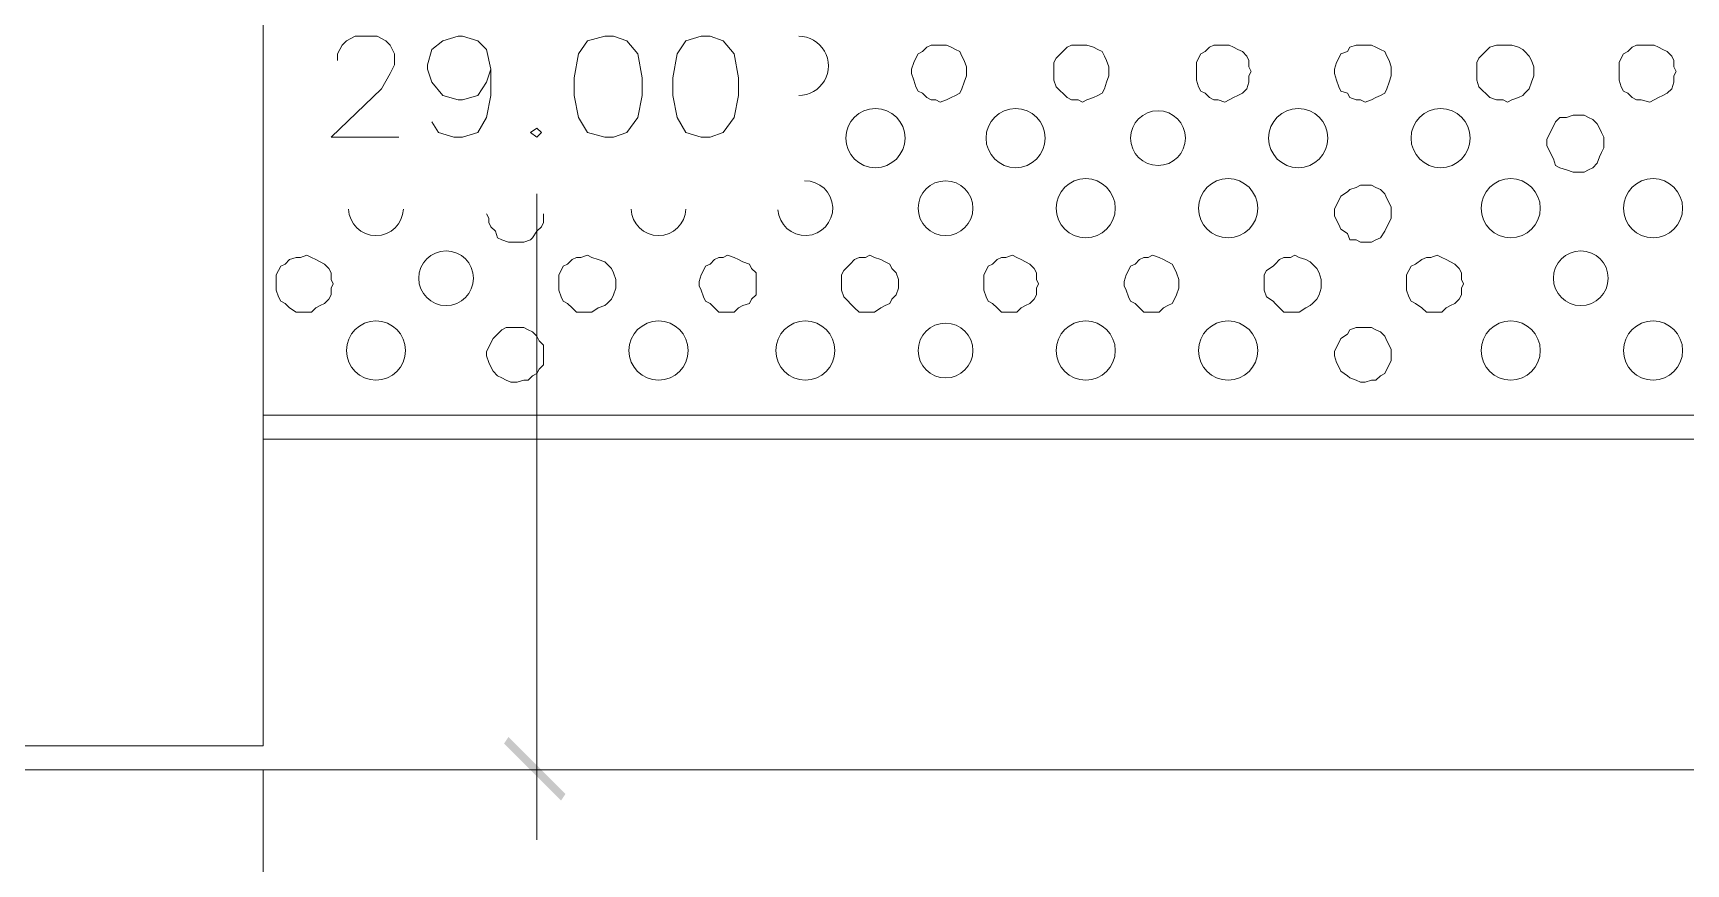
# Model space of a CAD drawing. Header units: inches. Extents: x 0.13 to 4.47, y 0.19 to 3.07.
# Drawn here: x 3.226 to 3.5764, y 2.1242 to 2.3004 of the extents above; entities that cross this region are included whole.
import ezdxf

# ---------------------------------------------------------------- set-up
doc = ezdxf.new("R2010")
doc.units = ezdxf.units.IN
doc.header["$MEASUREMENT"] = 0
doc.layers.add('PDF_PDF5_PDF12_PDF11_0', color=7, linetype='Continuous')
doc.layers.add('PDF_PDF5_PDF12_PDF11_PROYECCION 2', color=7, linetype='Continuous')

msp = doc.modelspace()

# ---------------------------------------------------------------- linework, layer by layer
at = {"layer": 'PDF_PDF5_PDF12_PDF11_0', "lineweight": 5}
for points in [[(2.900952000000002, 2.648008800000001), (2.900952000000002, 2.149243200000001), (3.274794000000002, 2.149243200000001), (3.274794000000002, 2.648008800000001)], [(3.332844000000002, 2.129274000000001), (3.332844000000002, 2.266272000000001)], [(2.895843600000001, 2.144134800000001), (4.043376000000002, 2.144134800000001)], [(3.274794000000002, 2.019211200000001), (3.274794000000002, 2.119057200000001), (3.274794000000002, 2.144134800000001)], [(3.307302000000002, 2.144134800000001), (3.342132000000002, 2.144134800000001)]]:
    msp.add_lwpolyline(points, dxfattribs=at)
at = {"layer": 'PDF_PDF5_PDF12_PDF11_0', "lineweight": 13}
for points in [[(3.290583600000001, 2.294600400000001), (3.290583600000001, 2.295993600000001), (3.291512400000002, 2.297851200000001), (3.292441200000002, 2.298780000000001), (3.294298800000002, 2.299708800000001), (3.298942800000002, 2.299708800000001), (3.300800400000002, 2.298780000000001), (3.301729200000002, 2.297851200000001), (3.302658000000002, 2.295993600000001), (3.302658000000002, 2.293671600000001), (3.301729200000002, 2.291814000000001), (3.299871600000002, 2.288563200000001), (3.289190400000002, 2.278346400000001), (3.303586800000002, 2.278346400000001)], [(3.323091600000002, 2.292742800000001), (3.322162800000002, 2.289956400000001), (3.320305200000002, 2.287170000000001), (3.317054400000002, 2.286241200000001), (3.316125600000002, 2.286241200000001), (3.312874800000002, 2.287170000000001), (3.310552800000002, 2.289956400000001), (3.309624000000002, 2.292742800000001), (3.309624000000002, 2.293671600000001), (3.310552800000002, 2.296922400000001), (3.312874800000002, 2.298780000000001), (3.316125600000002, 2.299708800000001), (3.317054400000002, 2.299708800000001), (3.320305200000002, 2.298780000000001), (3.322162800000002, 2.296922400000001), (3.323091600000002, 2.292742800000001), (3.323091600000002, 2.287170000000001), (3.322162800000002, 2.282526000000001), (3.320305200000002, 2.279275200000001), (3.317054400000002, 2.278346400000001), (3.315196800000002, 2.278346400000001), (3.311946000000002, 2.279275200000001), (3.310552800000002, 2.281597200000001)]]:
    msp.add_lwpolyline(points, dxfattribs=at)
for points in [[(3.347240400000002, 2.299708800000001), (3.343525200000002, 2.298780000000001), (3.341667600000002, 2.295993600000001), (3.340738800000002, 2.290885200000001), (3.340738800000002, 2.287170000000001), (3.341667600000002, 2.282526000000001), (3.343525200000002, 2.279275200000001), (3.347240400000002, 2.278346400000001), (3.349098000000002, 2.278346400000001), (3.351884400000002, 2.279275200000001), (3.354206400000002, 2.282526000000001), (3.355135200000002, 2.287170000000001), (3.355135200000002, 2.290885200000001), (3.354206400000002, 2.295993600000001), (3.351884400000002, 2.298780000000001), (3.349098000000002, 2.299708800000001)], [(3.367674000000002, 2.299708800000001), (3.364423200000002, 2.298780000000001), (3.362565600000002, 2.295993600000001), (3.361636800000002, 2.290885200000001), (3.361636800000002, 2.287170000000001), (3.362565600000002, 2.282526000000001), (3.364423200000002, 2.279275200000001), (3.367674000000002, 2.278346400000001), (3.369531600000002, 2.278346400000001), (3.372318000000002, 2.279275200000001), (3.374640000000002, 2.282526000000001), (3.375568800000002, 2.287170000000001), (3.375568800000002, 2.290885200000001), (3.374640000000002, 2.295993600000001), (3.372318000000002, 2.298780000000001), (3.369531600000002, 2.299708800000001)], [(3.332844000000002, 2.280204000000001), (3.331450800000002, 2.279275200000001), (3.332844000000002, 2.278346400000001), (3.333772800000002, 2.279275200000001)]]:
    msp.add_lwpolyline(points, close=True, dxfattribs=at)
at = {"layer": 'PDF_PDF5_PDF12_PDF11_0', "transparency": 33554559}
for points in [[(3.326806800000002, 2.151100800000001), (3.325878000000002, 2.149707600000001), (3.338881200000002, 2.139026400000001)], [(3.325878000000002, 2.149707600000001), (3.338881200000002, 2.139026400000001), (3.337952400000002, 2.137633200000001)]]:
    msp.add_solid(points, dxfattribs=at)
at = {"layer": 'PDF_PDF5_PDF12_PDF11_PROYECCION 2', "lineweight": 5}
for points in [[(3.423866400000002, 2.292278400000001), (3.423866400000002, 2.293207200000001), (3.423402000000002, 2.294600400000001), (3.422937600000002, 2.295529200000001), (3.422473200000002, 2.296458000000001), (3.421544400000002, 2.296922400000001), (3.420615600000002, 2.297386800000001), (3.419686800000002, 2.297851200000001), (3.418293600000002, 2.297851200000001), (3.417364800000002, 2.297851200000001), (3.416436000000002, 2.297851200000001), (3.415507200000002, 2.297386800000001), (3.414578400000002, 2.296458000000001), (3.413649600000002, 2.295993600000001), (3.413185200000002, 2.295064800000001), (3.412720800000002, 2.294136000000001), (3.412256400000002, 2.292742800000001), (3.412256400000002, 2.291814000000001), (3.412720800000002, 2.290420800000001), (3.413185200000002, 2.289027600000001), (3.413649600000002, 2.288098800000001), (3.414578400000002, 2.287634400000001), (3.415507200000002, 2.286705600000001), (3.416436000000002, 2.286241200000001), (3.417364800000002, 2.286241200000001), (3.418293600000002, 2.285776800000001), (3.419686800000002, 2.286241200000001), (3.420615600000002, 2.286705600000001), (3.421544400000002, 2.287170000000001), (3.422473200000002, 2.287634400000001), (3.422937600000002, 2.288563200000001), (3.423402000000002, 2.289956400000001), (3.423866400000002, 2.291349600000001)], [(3.454052400000002, 2.292278400000001), (3.454052400000002, 2.293207200000001), (3.453588000000002, 2.294600400000001), (3.453123600000002, 2.295529200000001), (3.452659200000002, 2.296458000000001), (3.451730400000002, 2.296922400000001), (3.450801600000002, 2.297386800000001), (3.449408400000002, 2.297851200000001), (3.448479600000002, 2.297851200000001), (3.447550800000002, 2.297851200000001), (3.446157600000002, 2.297851200000001), (3.445228800000002, 2.297386800000001), (3.444300000000002, 2.296458000000001), (3.443835600000002, 2.295993600000001), (3.442906800000002, 2.295064800000001), (3.442442400000002, 2.294136000000001), (3.442442400000002, 2.292742800000001), (3.442442400000002, 2.291814000000001), (3.442442400000002, 2.290420800000001), (3.442906800000002, 2.289027600000001), (3.443835600000002, 2.288098800000001), (3.444300000000002, 2.287634400000001), (3.445228800000002, 2.286705600000001), (3.446157600000002, 2.286241200000001), (3.447550800000002, 2.286241200000001), (3.448479600000002, 2.285776800000001), (3.449408400000002, 2.286241200000001), (3.450801600000002, 2.286705600000001), (3.451730400000002, 2.287170000000001), (3.452659200000002, 2.287634400000001), (3.453123600000002, 2.288563200000001), (3.453588000000002, 2.289956400000001), (3.454052400000002, 2.291349600000001)], [(3.454052400000002, 2.292278400000001), (3.454052400000002, 2.293207200000001), (3.453588000000002, 2.294600400000001), (3.453123600000002, 2.295529200000001), (3.452659200000002, 2.296458000000001), (3.451730400000002, 2.296922400000001), (3.450801600000002, 2.297386800000001), (3.449408400000002, 2.297851200000001), (3.448479600000002, 2.297851200000001), (3.447550800000002, 2.297851200000001), (3.446157600000002, 2.297851200000001), (3.445228800000002, 2.297386800000001), (3.444300000000002, 2.296458000000001), (3.443835600000002, 2.295993600000001), (3.442906800000002, 2.295064800000001), (3.442442400000002, 2.294136000000001), (3.442442400000002, 2.292742800000001), (3.442442400000002, 2.291814000000001), (3.442442400000002, 2.290420800000001), (3.442906800000002, 2.289027600000001), (3.443835600000002, 2.288098800000001), (3.444300000000002, 2.287634400000001), (3.445228800000002, 2.286705600000001), (3.446157600000002, 2.286241200000001), (3.447550800000002, 2.286241200000001), (3.448479600000002, 2.285776800000001), (3.449408400000002, 2.286241200000001), (3.450801600000002, 2.286705600000001), (3.451730400000002, 2.287170000000001), (3.452659200000002, 2.287634400000001), (3.453123600000002, 2.288563200000001), (3.453588000000002, 2.289956400000001), (3.454052400000002, 2.291349600000001)], [(3.484238400000002, 2.292278400000001), (3.483774000000002, 2.293207200000001), (3.483774000000002, 2.294600400000001), (3.483309600000002, 2.295529200000001), (3.482380800000002, 2.296458000000001), (3.481452000000002, 2.296922400000001), (3.480523200000002, 2.297386800000001), (3.479594400000002, 2.297851200000001), (3.478665600000002, 2.297851200000001), (3.477272400000002, 2.297851200000001), (3.476343600000002, 2.297851200000001), (3.475414800000002, 2.297386800000001), (3.474486000000002, 2.296458000000001), (3.473557200000002, 2.295993600000001), (3.473092800000002, 2.295064800000001), (3.472628400000002, 2.294136000000001), (3.472628400000002, 2.292742800000001), (3.472628400000002, 2.291814000000001), (3.472628400000002, 2.290420800000001), (3.473092800000002, 2.289027600000001), (3.473557200000002, 2.288098800000001), (3.474486000000002, 2.287634400000001), (3.475414800000002, 2.286705600000001), (3.476343600000002, 2.286241200000001), (3.477272400000002, 2.286241200000001), (3.478665600000002, 2.285776800000001), (3.479594400000002, 2.286241200000001), (3.480523200000002, 2.286705600000001), (3.481452000000002, 2.287170000000001), (3.482380800000002, 2.287634400000001), (3.483309600000002, 2.288563200000001), (3.483774000000002, 2.289956400000001), (3.483774000000002, 2.291349600000001)], [(3.513960000000002, 2.292278400000001), (3.513960000000002, 2.293207200000001), (3.513495600000002, 2.294600400000001), (3.513031200000002, 2.295529200000001), (3.512566800000002, 2.296458000000001), (3.511638000000002, 2.296922400000001), (3.510709200000002, 2.297386800000001), (3.509780400000002, 2.297851200000001), (3.508387200000002, 2.297851200000001), (3.507458400000002, 2.297851200000001), (3.506529600000002, 2.297851200000001), (3.505136400000002, 2.297386800000001), (3.504672000000002, 2.296458000000001), (3.503278800000002, 2.295993600000001), (3.502814400000002, 2.295064800000001), (3.502350000000002, 2.294136000000001), (3.501885600000002, 2.292742800000001), (3.501885600000002, 2.291814000000001), (3.502350000000002, 2.290420800000001), (3.502814400000002, 2.289027600000001), (3.503278800000002, 2.288098800000001), (3.504672000000002, 2.287634400000001), (3.505136400000002, 2.286705600000001), (3.506529600000002, 2.286241200000001), (3.507458400000002, 2.286241200000001), (3.508387200000002, 2.285776800000001), (3.509780400000002, 2.286241200000001), (3.510709200000002, 2.286705600000001), (3.511638000000002, 2.287170000000001), (3.512566800000002, 2.287634400000001), (3.513031200000002, 2.288563200000001), (3.513495600000002, 2.289956400000001), (3.513960000000002, 2.291349600000001)], [(3.544146000000002, 2.292278400000001), (3.544146000000002, 2.293207200000001), (3.543681600000002, 2.294600400000001), (3.543217200000002, 2.295529200000001), (3.542288400000002, 2.296458000000001), (3.541824000000002, 2.296922400000001), (3.540895200000002, 2.297386800000001), (3.539502000000002, 2.297851200000001), (3.538573200000002, 2.297851200000001), (3.537644400000002, 2.297851200000001), (3.536251200000002, 2.297851200000001), (3.534858000000002, 2.297386800000001), (3.533929200000002, 2.296458000000001), (3.533464800000002, 2.295993600000001), (3.532536000000002, 2.295064800000001), (3.532071600000002, 2.294136000000001), (3.532071600000002, 2.292742800000001), (3.532071600000002, 2.291814000000001), (3.532071600000002, 2.290420800000001), (3.532536000000002, 2.289027600000001), (3.533464800000002, 2.288098800000001), (3.533929200000002, 2.287634400000001), (3.534858000000002, 2.286705600000001), (3.536251200000002, 2.286241200000001), (3.537644400000002, 2.286241200000001), (3.538573200000002, 2.285776800000001), (3.539502000000002, 2.286241200000001), (3.540895200000002, 2.286705600000001), (3.541824000000002, 2.287170000000001), (3.542288400000002, 2.287634400000001), (3.543217200000002, 2.288563200000001), (3.543681600000002, 2.289956400000001), (3.544146000000002, 2.291349600000001)], [(3.574332000000002, 2.292278400000001), (3.573867600000002, 2.293207200000001), (3.573867600000002, 2.294600400000001), (3.573403200000002, 2.295529200000001), (3.572474400000002, 2.296458000000001), (3.571545600000002, 2.296922400000001), (3.570616800000002, 2.297386800000001), (3.569688000000002, 2.297851200000001), (3.568759200000002, 2.297851200000001), (3.566901600000002, 2.297851200000001), (3.565972800000002, 2.297851200000001), (3.565044000000002, 2.297386800000001), (3.564115200000002, 2.296458000000001), (3.563186400000002, 2.295993600000001), (3.562722000000002, 2.295064800000001), (3.562257600000002, 2.294136000000001), (3.562257600000002, 2.292742800000001), (3.562257600000002, 2.291814000000001), (3.562257600000002, 2.290420800000001), (3.562722000000002, 2.289027600000001), (3.563186400000002, 2.288098800000001), (3.564115200000002, 2.287634400000001), (3.565044000000002, 2.286705600000001), (3.565972800000002, 2.286241200000001), (3.566901600000002, 2.286241200000001), (3.568759200000002, 2.285776800000001), (3.569688000000002, 2.286241200000001), (3.570616800000002, 2.286705600000001), (3.571545600000002, 2.287170000000001), (3.572474400000002, 2.287634400000001), (3.573403200000002, 2.288563200000001), (3.573867600000002, 2.289956400000001), (3.573867600000002, 2.291349600000001)], [(3.559006800000002, 2.277417600000001), (3.559006800000002, 2.278346400000001), (3.558542400000002, 2.279275200000001), (3.558078000000002, 2.280204000000001), (3.557613600000002, 2.281132800000001), (3.556684800000002, 2.282061600000001), (3.555756000000002, 2.282526000000001), (3.554827200000002, 2.282990400000001), (3.553434000000002, 2.282990400000001), (3.552505200000002, 2.282990400000001), (3.551112000000002, 2.282526000000001), (3.549718800000002, 2.282526000000001), (3.548790000000002, 2.281597200000001), (3.548325600000002, 2.280668400000001), (3.547861200000002, 2.279739600000001), (3.547396800000002, 2.278810800000001), (3.546932400000002, 2.277882000000001), (3.546932400000002, 2.276488800000001), (3.547396800000002, 2.275560000000001), (3.547861200000002, 2.274631200000001), (3.548325600000002, 2.273702400000001), (3.548790000000002, 2.272309200000001), (3.549718800000002, 2.271844800000001), (3.551112000000002, 2.271380400000001), (3.552505200000002, 2.270916000000001), (3.553434000000002, 2.270916000000001), (3.554827200000002, 2.270916000000001), (3.555756000000002, 2.271380400000001), (3.556684800000002, 2.271844800000001), (3.557613600000002, 2.272773600000001), (3.558078000000002, 2.274166800000001), (3.558542400000002, 2.275095600000001), (3.559006800000002, 2.276024400000001)], [(3.513960000000002, 2.262092400000001), (3.513960000000002, 2.263485600000001), (3.513495600000002, 2.264414400000001), (3.513031200000002, 2.265343200000001), (3.512566800000002, 2.266272000000001), (3.511638000000002, 2.267200800000001), (3.510709200000002, 2.267665200000001), (3.509780400000002, 2.268129600000001), (3.508387200000002, 2.268129600000001), (3.507458400000002, 2.268129600000001), (3.506529600000002, 2.267665200000001), (3.505136400000002, 2.267200800000001), (3.504672000000002, 2.266736400000001), (3.503278800000002, 2.265807600000001), (3.502814400000002, 2.264878800000001), (3.502350000000002, 2.263950000000001), (3.501885600000002, 2.263021200000001), (3.501885600000002, 2.261628000000001), (3.502350000000002, 2.260699200000001), (3.502814400000002, 2.259770400000001), (3.503278800000002, 2.258841600000001), (3.504672000000002, 2.257912800000001), (3.505136400000002, 2.256519600000001), (3.506529600000002, 2.256519600000001), (3.507458400000002, 2.256055200000001), (3.508387200000002, 2.256055200000001), (3.509780400000002, 2.256055200000001), (3.510709200000002, 2.256519600000001), (3.511638000000002, 2.256984000000001), (3.512566800000002, 2.258377200000001), (3.513031200000002, 2.259306000000001), (3.513495600000002, 2.260234800000001), (3.513960000000002, 2.261163600000001)], [(3.289654800000002, 2.247231600000001), (3.289190400000002, 2.248160400000001), (3.289190400000002, 2.249553600000001), (3.288726000000002, 2.250482400000001), (3.287797200000002, 2.251411200000001), (3.286868400000002, 2.251875600000001), (3.285939600000002, 2.252340000000001), (3.285010800000002, 2.252804400000001), (3.284082000000001, 2.253268800000001), (3.282688800000002, 2.252804400000001), (3.281760000000002, 2.252804400000001), (3.280366800000002, 2.252340000000001), (3.279438000000002, 2.251411200000001), (3.278509200000002, 2.250946800000001), (3.278044800000002, 2.250018000000001), (3.277580400000002, 2.249089200000001), (3.277580400000002, 2.247696000000001), (3.277580400000002, 2.246767200000001), (3.277580400000002, 2.245838400000001), (3.278044800000002, 2.244445200000001), (3.278509200000002, 2.243516400000001), (3.279438000000002, 2.243052000000001), (3.280366800000002, 2.242123200000001), (3.281760000000002, 2.241194400000001), (3.282688800000002, 2.241194400000001), (3.284082000000001, 2.241194400000001), (3.285010800000002, 2.241194400000001), (3.285939600000002, 2.242123200000001), (3.286868400000002, 2.242587600000001), (3.287797200000002, 2.243052000000001), (3.288726000000002, 2.243980800000001), (3.289190400000002, 2.244909600000001), (3.289190400000002, 2.246302800000001)], [(3.349562400000002, 2.247231600000001), (3.349562400000002, 2.248160400000001), (3.349098000000002, 2.249553600000001), (3.348633600000002, 2.250482400000001), (3.347704800000002, 2.251411200000001), (3.347240400000002, 2.251875600000001), (3.345847200000002, 2.252340000000001), (3.344454000000002, 2.252804400000001), (3.343525200000002, 2.253268800000001), (3.342132000000002, 2.252804400000001), (3.341203200000002, 2.252804400000001), (3.340274400000002, 2.252340000000001), (3.339345600000002, 2.251411200000001), (3.338416800000002, 2.250946800000001), (3.337952400000002, 2.250018000000001), (3.337488000000002, 2.249089200000001), (3.337488000000002, 2.247696000000001), (3.337488000000002, 2.246767200000001), (3.337488000000002, 2.245838400000001), (3.337952400000002, 2.244445200000001), (3.338416800000002, 2.243516400000001), (3.339345600000002, 2.243052000000001), (3.340274400000002, 2.242123200000001), (3.341203200000002, 2.241194400000001), (3.342132000000002, 2.241194400000001), (3.343525200000002, 2.241194400000001), (3.344454000000002, 2.241194400000001), (3.345847200000002, 2.242123200000001), (3.347240400000002, 2.242587600000001), (3.347704800000002, 2.243052000000001), (3.348633600000002, 2.243980800000001), (3.349098000000002, 2.244909600000001), (3.349562400000002, 2.246302800000001)], [(3.379284000000002, 2.247231600000001), (3.379284000000002, 2.248160400000001), (3.379284000000002, 2.249553600000001), (3.378355200000002, 2.250482400000001), (3.377890800000002, 2.251411200000001), (3.376497600000002, 2.251875600000001), (3.375568800000002, 2.252340000000001), (3.374640000000002, 2.252804400000001), (3.373246800000002, 2.253268800000001), (3.372318000000002, 2.252804400000001), (3.371389200000002, 2.252804400000001), (3.370460400000002, 2.252340000000001), (3.369531600000002, 2.251411200000001), (3.368602800000002, 2.250946800000001), (3.368138400000002, 2.250018000000001), (3.367674000000002, 2.249089200000001), (3.367209600000002, 2.247696000000001), (3.367209600000002, 2.246767200000001), (3.367674000000002, 2.245838400000001), (3.368138400000002, 2.244445200000001), (3.368602800000002, 2.243516400000001), (3.369531600000002, 2.243052000000001), (3.370460400000002, 2.242123200000001), (3.371389200000002, 2.241194400000001), (3.372318000000002, 2.241194400000001), (3.373246800000002, 2.241194400000001), (3.374640000000002, 2.241194400000001), (3.375568800000002, 2.242123200000001), (3.376497600000002, 2.242587600000001), (3.377890800000002, 2.243052000000001), (3.378355200000002, 2.243980800000001), (3.379284000000002, 2.244909600000001), (3.379284000000002, 2.246302800000001)], [(3.409470000000002, 2.247231600000001), (3.409470000000002, 2.248160400000001), (3.409005600000002, 2.249553600000001), (3.408076800000002, 2.250482400000001), (3.407612400000002, 2.251411200000001), (3.406683600000002, 2.251875600000001), (3.405754800000002, 2.252340000000001), (3.404361600000002, 2.252804400000001), (3.403432800000002, 2.253268800000001), (3.402504000000002, 2.252804400000001), (3.401110800000002, 2.252804400000001), (3.400182000000002, 2.252340000000001), (3.399253200000002, 2.251411200000001), (3.398788800000002, 2.250946800000001), (3.397860000000002, 2.250018000000001), (3.397395600000002, 2.249089200000001), (3.397395600000002, 2.247696000000001), (3.397395600000002, 2.246767200000001), (3.397395600000002, 2.245838400000001), (3.397860000000002, 2.244445200000001), (3.398788800000002, 2.243516400000001), (3.399253200000002, 2.243052000000001), (3.400182000000002, 2.242123200000001), (3.401110800000002, 2.241194400000001), (3.402504000000002, 2.241194400000001), (3.403432800000002, 2.241194400000001), (3.404361600000002, 2.241194400000001), (3.405754800000002, 2.242123200000001), (3.406683600000002, 2.242587600000001), (3.407612400000002, 2.243052000000001), (3.408076800000002, 2.243980800000001), (3.409005600000002, 2.244909600000001), (3.409470000000002, 2.246302800000001)], [(3.439191600000002, 2.247231600000001), (3.438727200000002, 2.248160400000001), (3.438727200000002, 2.249553600000001), (3.438262800000002, 2.250482400000001), (3.437334000000002, 2.251411200000001), (3.436405200000002, 2.251875600000001), (3.435476400000002, 2.252340000000001), (3.434547600000002, 2.252804400000001), (3.433618800000002, 2.253268800000001), (3.432225600000002, 2.252804400000001), (3.431296800000002, 2.252804400000001), (3.430368000000002, 2.252340000000001), (3.429439200000002, 2.251411200000001), (3.428510400000002, 2.250946800000001), (3.428046000000002, 2.250018000000001), (3.427581600000002, 2.249089200000001), (3.427581600000002, 2.247696000000001), (3.427581600000002, 2.246767200000001), (3.427581600000002, 2.245838400000001), (3.428046000000002, 2.244445200000001), (3.428510400000002, 2.243516400000001), (3.429439200000002, 2.243052000000001), (3.430368000000002, 2.242123200000001), (3.431296800000002, 2.241194400000001), (3.432225600000002, 2.241194400000001), (3.433618800000002, 2.241194400000001), (3.434547600000002, 2.241194400000001), (3.435476400000002, 2.242123200000001), (3.436405200000002, 2.242587600000001), (3.437334000000002, 2.243052000000001), (3.438262800000002, 2.243980800000001), (3.438727200000002, 2.244909600000001), (3.438727200000002, 2.246302800000001)], [(3.468913200000002, 2.247231600000001), (3.468913200000002, 2.248160400000001), (3.468448800000002, 2.249553600000001), (3.467984400000002, 2.250482400000001), (3.467520000000002, 2.251411200000001), (3.466591200000002, 2.251875600000001), (3.465662400000002, 2.252340000000001), (3.464733600000002, 2.252804400000001), (3.463340400000002, 2.253268800000001), (3.462411600000002, 2.252804400000001), (3.461482800000002, 2.252804400000001), (3.460554000000002, 2.252340000000001), (3.459625200000002, 2.251411200000001), (3.458696400000002, 2.250946800000001), (3.458232000000002, 2.250018000000001), (3.457767600000002, 2.249089200000001), (3.457303200000002, 2.247696000000001), (3.457303200000002, 2.246767200000001), (3.457767600000002, 2.245838400000001), (3.458232000000002, 2.244445200000001), (3.458696400000002, 2.243516400000001), (3.459625200000002, 2.243052000000001), (3.460554000000002, 2.242123200000001), (3.461482800000002, 2.241194400000001), (3.462411600000002, 2.241194400000001), (3.463340400000002, 2.241194400000001), (3.464733600000002, 2.241194400000001), (3.465662400000002, 2.242123200000001), (3.466591200000002, 2.242587600000001), (3.467520000000002, 2.243052000000001), (3.467984400000002, 2.243980800000001), (3.468448800000002, 2.244909600000001), (3.468913200000002, 2.246302800000001)], [(3.499099200000002, 2.247231600000001), (3.499099200000002, 2.248160400000001), (3.498634800000002, 2.249553600000001), (3.498170400000002, 2.250482400000001), (3.497241600000002, 2.251411200000001), (3.496777200000002, 2.251875600000001), (3.495848400000002, 2.252340000000001), (3.494455200000002, 2.252804400000001), (3.493526400000002, 2.253268800000001), (3.492597600000002, 2.252804400000001), (3.491204400000002, 2.252804400000001), (3.490275600000002, 2.252340000000001), (3.489346800000002, 2.251411200000001), (3.488882400000002, 2.250946800000001), (3.487489200000002, 2.250018000000001), (3.487024800000002, 2.249089200000001), (3.487024800000002, 2.247696000000001), (3.487024800000002, 2.246767200000001), (3.487024800000002, 2.245838400000001), (3.487489200000002, 2.244445200000001), (3.488882400000002, 2.243516400000001), (3.489346800000002, 2.243052000000001), (3.490275600000002, 2.242123200000001), (3.491204400000002, 2.241194400000001), (3.492597600000002, 2.241194400000001), (3.493526400000002, 2.241194400000001), (3.494455200000002, 2.241194400000001), (3.495848400000002, 2.242123200000001), (3.496777200000002, 2.242587600000001), (3.497241600000002, 2.243052000000001), (3.498170400000002, 2.243980800000001), (3.498634800000002, 2.244909600000001), (3.499099200000002, 2.246302800000001)], [(3.529285200000002, 2.247231600000001), (3.528820800000002, 2.248160400000001), (3.528820800000002, 2.249553600000001), (3.528356400000002, 2.250482400000001), (3.527427600000002, 2.251411200000001), (3.526498800000002, 2.251875600000001), (3.525570000000002, 2.252340000000001), (3.524641200000002, 2.252804400000001), (3.523712400000002, 2.253268800000001), (3.522319200000002, 2.252804400000001), (3.521390400000002, 2.252804400000001), (3.520461600000002, 2.252340000000001), (3.519068400000002, 2.251411200000001), (3.518139600000002, 2.250946800000001), (3.517675200000002, 2.250018000000001), (3.517210800000002, 2.249089200000001), (3.517210800000002, 2.247696000000001), (3.517210800000002, 2.246767200000001), (3.517210800000002, 2.245838400000001), (3.517675200000002, 2.244445200000001), (3.518139600000002, 2.243516400000001), (3.519068400000002, 2.243052000000001), (3.520461600000002, 2.242123200000001), (3.521390400000002, 2.241194400000001), (3.522319200000002, 2.241194400000001), (3.523712400000002, 2.241194400000001), (3.524641200000002, 2.241194400000001), (3.525570000000002, 2.242123200000001), (3.526498800000002, 2.242587600000001), (3.527427600000002, 2.243052000000001), (3.528356400000002, 2.243980800000001), (3.528820800000002, 2.244909600000001), (3.528820800000002, 2.246302800000001)], [(3.334237200000002, 2.232370800000001), (3.334237200000002, 2.233299600000001), (3.334237200000002, 2.234228400000001), (3.333308400000002, 2.235157200000001), (3.332844000000002, 2.236086000000001), (3.331915200000002, 2.237014800000001), (3.330986400000002, 2.237479200000001), (3.330057600000002, 2.237943600000001), (3.328664400000002, 2.237943600000001), (3.327271200000002, 2.237943600000001), (3.326342400000002, 2.237943600000001), (3.325413600000002, 2.237479200000001), (3.324484800000002, 2.236550400000001), (3.323556000000002, 2.235621600000001), (3.323091600000002, 2.234692800000001), (3.322627200000002, 2.233764000000001), (3.322162800000002, 2.232835200000001), (3.322162800000002, 2.231906400000001), (3.322627200000002, 2.230513200000001), (3.323091600000002, 2.229584400000001), (3.323556000000002, 2.228655600000001), (3.324484800000002, 2.227726800000001), (3.325413600000002, 2.227262400000001), (3.326342400000002, 2.226798000000001), (3.327271200000002, 2.226333600000001), (3.328664400000002, 2.226333600000001), (3.330057600000002, 2.226798000000001), (3.330986400000002, 2.226798000000001), (3.331915200000002, 2.227726800000001), (3.332844000000002, 2.228191200000001), (3.333308400000002, 2.229120000000001), (3.334237200000002, 2.230048800000001), (3.334237200000002, 2.230977600000001)], [(3.513960000000002, 2.232370800000001), (3.513960000000002, 2.233299600000001), (3.513495600000002, 2.234228400000001), (3.513031200000002, 2.235157200000001), (3.512566800000002, 2.236086000000001), (3.511638000000002, 2.237014800000001), (3.510709200000002, 2.237479200000001), (3.509780400000002, 2.237943600000001), (3.508387200000002, 2.237943600000001), (3.507458400000002, 2.237943600000001), (3.506529600000002, 2.237943600000001), (3.505136400000002, 2.237479200000001), (3.504672000000002, 2.236550400000001), (3.503278800000002, 2.235621600000001), (3.502814400000002, 2.234692800000001), (3.502350000000002, 2.233764000000001), (3.501885600000002, 2.232835200000001), (3.501885600000002, 2.231906400000001), (3.502350000000002, 2.230513200000001), (3.502814400000002, 2.229584400000001), (3.503278800000002, 2.228655600000001), (3.504672000000002, 2.227726800000001), (3.505136400000002, 2.227262400000001), (3.506529600000002, 2.226798000000001), (3.507458400000002, 2.226333600000001), (3.508387200000002, 2.226333600000001), (3.509780400000002, 2.226798000000001), (3.510709200000002, 2.226798000000001), (3.511638000000002, 2.227726800000001), (3.512566800000002, 2.228191200000001), (3.513031200000002, 2.229120000000001), (3.513495600000002, 2.230048800000001), (3.513960000000002, 2.230977600000001)]]:
    msp.add_lwpolyline(points, close=True, dxfattribs=at)
for points in [[(3.322162800000002, 2.262092400000001), (3.322627200000002, 2.261163600000001), (3.322627200000002, 2.260234800000001), (3.323091600000002, 2.259306000000001), (3.324020400000002, 2.258377200000001), (3.324484800000002, 2.256984000000001), (3.325413600000002, 2.256519600000001), (3.326806800000002, 2.256055200000001), (3.327735600000002, 2.256055200000001), (3.328664400000002, 2.256055200000001), (3.330057600000002, 2.256055200000001), (3.331450800000002, 2.256519600000001), (3.331915200000002, 2.256984000000001), (3.332844000000002, 2.258377200000001), (3.333772800000002, 2.259306000000001), (3.334237200000002, 2.260234800000001), (3.334237200000002, 2.261163600000001), (3.334237200000002, 2.262092400000001)], [(3.274794000000002, 2.219367600000001), (4.043376000000002, 2.219367600000001)], [(3.274794000000002, 2.214259200000001), (4.043376000000002, 2.214259200000001)]]:
    msp.add_lwpolyline(points, dxfattribs=at)
for centre, radius in [((3.404593922408683, 2.278114322408698), 0.006269277592513925), ((3.434315522408701, 2.278114322408547), 0.00626927759249527), ((3.464501257668291, 2.278114057668399), 0.005805142333455779), ((3.494223122408743, 2.278114322408581), 0.006269277592453971), ((3.524409122408629, 2.27811432240871), 0.00626927759256766), ((3.419454457668284, 2.26325325766823), 0.005805142333462444), ((3.44917632240868, 2.263253522408616), 0.006269277592517032), ((3.44917632240868, 2.263253522408616), 0.006269277592517032), ((3.479362322408812, 2.263253522408847), 0.006269277592384698), ((3.539269922408934, 2.263253522408714), 0.006269277592263015), ((3.569455922408824, 2.263253522408845), 0.006269277592372708), ((3.313571257668061, 2.248392457668031), 0.005805142333685382), ((3.554130457667938, 2.248392457668239), 0.00580514233380839), ((3.298710722408714, 2.233067522408848), 0.006269277592482842), ((3.358618322408836, 2.233067522408716), 0.006269277592361159), ((3.389733122408893, 2.233067522408786), 0.006269277592303873), ((3.449176322408448, 2.233067522408483), 0.006269277592748401), ((3.449176322408448, 2.233067522408483), 0.006269277592748401), ((3.479362322408581, 2.233067522408715), 0.006269277592616066), ((3.539269922408703, 2.233067522408582), 0.006269277592493495), ((3.569455922408593, 2.233067522408713), 0.006269277592603632), ((3.41945445766801, 2.233067257668118), 0.005805142333736894)]:
    msp.add_circle(centre, radius, dxfattribs=at)
for centre, radius, start, end in [((3.388339648778535, 2.293439609032011), 0.006269636159426255, 269.8314530744669, 90.16854692618072), ((3.389733108633173, 2.263253415586233), 0.005805109050523388, 183.0812061329296, 91.50018164585997), ((3.298710719465714, 2.263253579777794), 0.005805179779044331, 181.9134121765914, 358.0865878232864), ((3.358618319465616, 2.263253579777742), 0.005805179778944507, 181.9134121761112, 358.0865878219922)]:
    msp.add_arc(centre, radius, start, end, dxfattribs=at)

doc.saveas('drawing.dxf')
